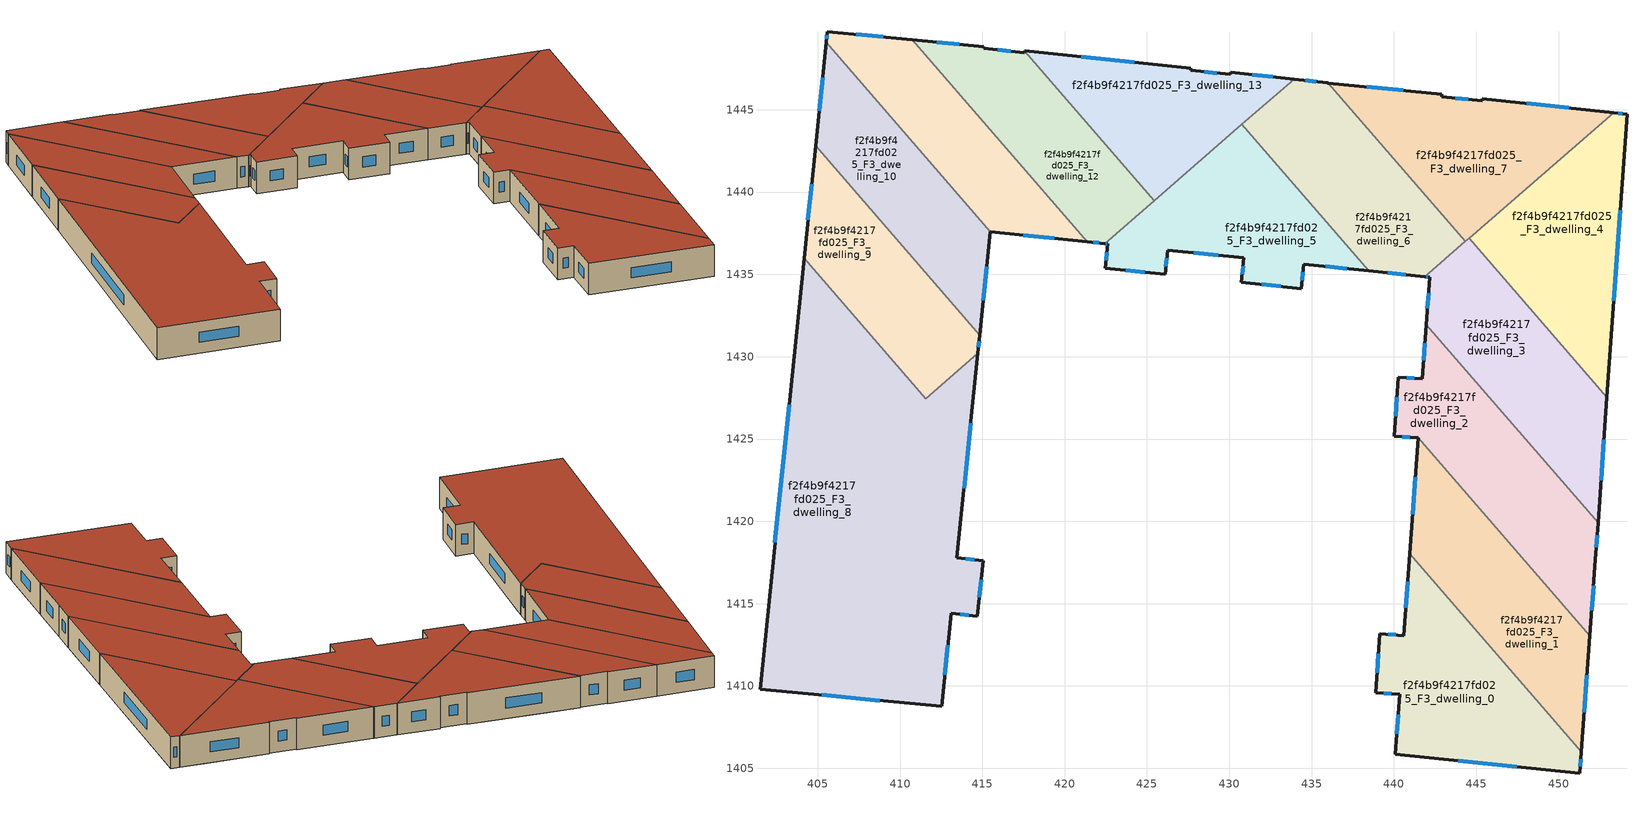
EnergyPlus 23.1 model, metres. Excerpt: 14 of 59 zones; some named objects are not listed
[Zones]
f2f4b9f4217fd025_F3_dwelling_0
 floor to f2f4b9f4217fd025_F2_dwelling_0 (EU_floor_Construction): 448.98,1408.78 451.38,1406 451.29,1404.69 440.09,1405.86 440.34,1409.49 438.89,1409.59 439.15,1413.17 440.6,1413.06 440.68,1414.17 440.97,1414.57 z9
 floor to f2f4b9f4217fd025_F2_dwelling_1 (EU_floor_Construction): 442.33,1416.45 448.98,1408.78 440.97,1414.57 z9
 floor adiabatic (EU_floor_Construction): 440.96,1418.03 442.33,1416.45 440.68,1414.17 440.6,1413.06 z9
 wall outside (EU_wall_Construction): 440.96,1418.03 440.6,1413.06 439.15,1413.17 438.89,1409.59 440.34,1409.49 440.09,1405.86 451.29,1404.69 451.38,1406 z9:12
 wall to f2f4b9f4217fd025_F3_dwelling_1 (EU_wall_Construction): 451.38,1406 440.96,1418.03 z9:12
 window (EU_Window_Construction): 443.9,1405.46 447.48,1405.09 / 440.26,1408.25 440.17,1407.1 / 439.39,1409.56 439.85,1409.52 / 439.06,1411.95 438.98,1410.81 / 440.11,1413.1 439.64,1413.13 / 440.84,1416.34 440.72,1414.75 / 451.32,1405.14 451.35,1405.56 z10.02:10.98
 roof outside (EU_roof_Construction): 451.29,1404.69 451.38,1406 440.96,1418.03 440.6,1413.06 439.15,1413.17 438.89,1409.59 440.34,1409.49 440.09,1405.86 z12
f2f4b9f4217fd025_F3_dwelling_1
 floor to f2f4b9f4217fd025_F2_dwelling_1 (EU_floor_Construction): 449.15,1416.22 451.9,1413.05 451.45,1406.99 448.98,1408.78 442.33,1416.45 444.56,1419.54 z9
 floor to f2f4b9f4217fd025_F2_dwelling_0 (EU_floor_Construction): 451.45,1406.99 451.38,1406 448.98,1408.78 z9
 floor to f2f4b9f4217fd025_F2_dwelling_3 (EU_floor_Construction): 441.47,1425.08 445.34,1420.62 442.33,1416.45 440.96,1418.02 z9
 floor to f2f4b9f4217fd025_F2_dwelling_2 (EU_floor_Construction): 445.34,1420.61 449.15,1416.22 444.56,1419.54 z9
 wall outside (EU_wall_Construction): 441.47,1425.08 440.96,1418.03 / 451.38,1406 451.9,1413.04 z9:12
 wall to f2f4b9f4217fd025_F3_dwelling_2 (EU_wall_Construction): 451.9,1413.04 441.47,1425.08 z9:12
 window (EU_Window_Construction): 441.3,1422.68 441.13,1420.42 / 451.56,1408.4 451.73,1410.65 z10.02:10.98
 roof outside (EU_roof_Construction): 451.38,1406 451.9,1413.04 441.47,1425.08 440.96,1418.03 z12
f2f4b9f4217fd025_F3_dwelling_10
 floor to f2f4b9f4217fd025_F2_dwelling_13 (EU_floor_Construction): 407.57,1446.72 414.22,1439.06 411.86,1435.8 409.41,1437.57 404.87,1442.8 405.43,1448.27 z9
 floor to f2f4b9f4217fd025_F2_dwelling_12 (EU_floor_Construction): 411.86,1435.8 411.44,1435.22 409.41,1437.57 z9
 floor to f2f4b9f4217fd025_F2_dwelling_14 (EU_floor_Construction): 405.51,1449.1 407.57,1446.72 405.43,1448.27 z9
 floor to f2f4b9f4217fd025_F2_dwelling_11 (EU_floor_Construction): 414.22,1439.06 415.49,1437.59 414.84,1431.3 411.44,1435.22 z9
 wall outside (EU_wall_Construction): 414.84,1431.3 415.49,1437.59 / 405.51,1449.1 404.87,1442.8 z9:12
 wall to f2f4b9f4217fd025_F3_dwelling_11 (EU_wall_Construction): 415.49,1437.59 405.51,1449.1 z9:12
 wall to f2f4b9f4217fd025_F3_dwelling_9 (EU_wall_Construction): 404.87,1442.8 414.84,1431.3 z9:12
 window (EU_Window_Construction): 415.06,1433.44 415.27,1435.45 / 405.29,1446.96 405.09,1444.94 z10.02:10.98
 roof outside (EU_roof_Construction): 414.84,1431.3 415.49,1437.59 405.51,1449.1 404.87,1442.8 z12
f2f4b9f4217fd025_F3_dwelling_11
 floor to f2f4b9f4217fd025_F2_dwelling_14 (EU_floor_Construction): 410.73,1449.25 416.65,1442.43 415.57,1440.94 407.57,1446.72 405.51,1449.1 405.58,1449.75 z9
 floor to f2f4b9f4217fd025_F2_dwelling_13 (EU_floor_Construction): 415.57,1440.94 414.22,1439.06 407.57,1446.72 z9
 floor to f2f4b9f4217fd025_F2_dwelling_11 (EU_floor_Construction): 416.65,1442.43 421.37,1436.99 415.49,1437.59 414.22,1439.06 z9
 wall outside (EU_wall_Construction): 415.49,1437.59 421.37,1436.99 / 410.73,1449.25 405.58,1449.75 405.51,1449.1 z9:12
 wall to f2f4b9f4217fd025_F3_dwelling_12 (EU_wall_Construction): 421.37,1436.99 410.73,1449.25 z9:12
 window (EU_Window_Construction): 417.49,1437.39 419.37,1437.19 / 405.56,1449.53 405.53,1449.32 / 408.98,1449.42 407.33,1449.58 z10.02:10.98
 roof outside (EU_roof_Construction): 421.37,1436.99 410.73,1449.25 405.58,1449.75 405.51,1449.1 415.49,1437.59 z12
f2f4b9f4217fd025_F3_dwelling_12
 floor to f2f4b9f4217fd025_F2_dwelling_11 (EU_floor_Construction): 419.48,1446.34 425.43,1439.47 422.43,1436.88 421.37,1436.99 416.65,1442.43 z9
 floor to f2f4b9f4217fd025_F2_dwelling_14 (EU_floor_Construction): 417.56,1448.55 419.48,1446.34 416.65,1442.43 410.73,1449.25 415.09,1448.83 415.08,1448.73 417.56,1448.47 z9
 wall outside (EU_wall_Construction): 417.56,1448.55 417.56,1448.47 415.08,1448.73 415.09,1448.83 410.73,1449.25 / 421.37,1436.99 422.43,1436.88 z9:12
 wall to f2f4b9f4217fd025_F3_dwelling_13 (EU_wall_Construction): 425.43,1439.47 417.56,1448.55 z9:12
 wall to f2f4b9f4217fd025_F3_dwelling_5 (EU_wall_Construction): 422.43,1436.88 425.43,1439.47 z9:12
 window (EU_Window_Construction): 421.73,1436.95 422.07,1436.91 / 413.61,1448.98 412.22,1449.11 / 416.72,1448.56 415.93,1448.64 z10.02:10.98
 roof outside (EU_roof_Construction): 425.43,1439.47 417.56,1448.55 417.56,1448.47 415.08,1448.73 415.09,1448.83 410.73,1449.25 421.37,1436.99 422.43,1436.88 z12
f2f4b9f4217fd025_F3_dwelling_13
 floor to f2f4b9f4217fd025_F2_dwelling_11 (EU_floor_Construction): 433.94,1446.85 425.43,1439.47 419.48,1446.34 420.86,1448.25 427.65,1447.52 427.65,1447.4 430.07,1447.14 430.08,1447.29 z9
 floor to f2f4b9f4217fd025_F2_dwelling_14 (EU_floor_Construction): 420.86,1448.25 419.48,1446.34 417.56,1448.55 417.57,1448.6 z9
 wall outside (EU_wall_Construction): 433.94,1446.86 430.08,1447.29 430.07,1447.14 427.65,1447.4 427.65,1447.52 417.57,1448.6 417.56,1448.55 z9:12
 wall to f2f4b9f4217fd025_F3_dwelling_6 (EU_wall_Construction): 430.77,1444.11 433.94,1446.86 z9:12
 wall to f2f4b9f4217fd025_F3_dwelling_5 (EU_wall_Construction): 425.43,1439.48 430.77,1444.11 z9:12
 window (EU_Window_Construction): 429.25,1447.23 428.47,1447.32 / 432.63,1447 431.39,1447.14 / 424.22,1447.89 421,1448.23 z10.02:10.98
 roof outside (EU_roof_Construction): 433.94,1446.86 430.08,1447.29 430.07,1447.14 427.65,1447.4 427.65,1447.52 417.57,1448.6 417.56,1448.55 425.43,1439.47 z12
f2f4b9f4217fd025_F3_dwelling_2
 floor to f2f4b9f4217fd025_F2_dwelling_2 (EU_floor_Construction): 448.27,1424.67 452.4,1419.91 452.24,1417.65 451.98,1414.17 449.15,1416.22 445.34,1420.61 z9
 floor to f2f4b9f4217fd025_F2_dwelling_1 (EU_floor_Construction): 451.98,1414.17 451.9,1413.05 449.15,1416.22 z9
 floor to f2f4b9f4217fd025_F2_dwelling_3 (EU_floor_Construction): 444.7,1428.8 448.27,1424.67 445.34,1420.62 441.47,1425.08 440.01,1425.18 440.27,1428.75 441.73,1428.65 441.89,1430.83 z9
 floor to f2f4b9f4217fd025_F2_dwelling_4 (EU_floor_Construction): 441.97,1431.95 444.7,1428.8 441.89,1430.83 z9
 wall outside (EU_wall_Construction): 451.9,1413.04 452.24,1417.65 452.4,1419.91 / 441.97,1431.95 441.73,1428.65 440.27,1428.75 440.01,1425.18 441.47,1425.08 z9:12
 wall to f2f4b9f4217fd025_F3_dwelling_3 (EU_wall_Construction): 452.4,1419.91 441.97,1431.95 z9:12
 window (EU_Window_Construction): 452.3,1418.42 452.35,1419.14 / 452.02,1414.61 452.13,1416.09 / 440.51,1425.15 440.97,1425.11 / 440.18,1427.54 440.1,1426.4 / 441.23,1428.69 440.77,1428.72 / 441.89,1430.83 441.81,1429.77 z10.02:10.98
 roof outside (EU_roof_Construction): 451.9,1413.04 452.24,1417.65 452.4,1419.91 441.97,1431.95 441.73,1428.65 440.27,1428.75 440.01,1425.18 441.47,1425.08 z12
f2f4b9f4217fd025_F3_dwelling_3
 floor to f2f4b9f4217fd025_F2_dwelling_4 (EU_floor_Construction): 445.08,1436.62 451.53,1429.18 449.01,1425.68 444.7,1428.8 441.97,1431.95 442.17,1434.84 443.67,1434.68 z9
 floor to f2f4b9f4217fd025_F2_dwelling_2 (EU_floor_Construction): 451.53,1429.18 452.94,1427.55 452.4,1419.91 448.27,1424.67 z9
 floor to f2f4b9f4217fd025_F2_dwelling_6 (EU_floor_Construction): 444.94,1436.44 443.67,1434.68 441.87,1434.87 444.26,1436.94 z9
 floor to f2f4b9f4217fd025_F2_dwelling_3 (EU_floor_Construction): 449.01,1425.68 448.27,1424.67 444.7,1428.8 z9
 floor to f2f4b9f4217fd025_F2_dwelling_7 (EU_floor_Construction): 444.57,1437.21 445.08,1436.62 444.94,1436.44 444.26,1436.94 z9
 wall outside (EU_wall_Construction): 452.4,1419.91 452.94,1427.55 / 441.87,1434.87 442.17,1434.84 441.97,1431.95 z9:12
 wall to f2f4b9f4217fd025_F3_dwelling_4 (EU_wall_Construction): 452.94,1427.55 444.57,1437.21 z9:12
 wall to f2f4b9f4217fd025_F3_dwelling_6 (EU_wall_Construction): 444.34,1437.01 441.87,1434.87 z9:12
 wall to f2f4b9f4217fd025_F3_dwelling_7 (EU_wall_Construction): 444.57,1437.21 444.34,1437.01 z9:12
 window (EU_Window_Construction): 452.59,1422.51 452.76,1424.95 / 442.1,1433.85 442.04,1432.93 / 441.97,1434.86 442.07,1434.85 z10.02:10.98
 roof outside (EU_roof_Construction): 452.4,1419.91 452.94,1427.55 444.57,1437.21 441.87,1434.87 442.17,1434.84 441.97,1431.95 z12
f2f4b9f4217fd025_F3_dwelling_4
 floor to f2f4b9f4217fd025_F2_dwelling_5 (EU_floor_Construction): 454.16,1444.73 453.22,1431.52 453.17,1431.44 445.4,1437.06 447.06,1439.37 453.35,1444.82 z9
 floor to f2f4b9f4217fd025_F2_dwelling_4 (EU_floor_Construction): 453.17,1431.44 451.53,1429.18 445.08,1436.62 445.4,1437.06 z9
 floor to f2f4b9f4217fd025_F2_dwelling_7 (EU_floor_Construction): 447.06,1439.37 445.08,1436.62 444.57,1437.21 z9
 floor to f2f4b9f4217fd025_F2_dwelling_2 (EU_floor_Construction): 453.22,1431.52 452.94,1427.55 451.53,1429.18 453.17,1431.44 z9
 wall outside (EU_wall_Construction): 452.94,1427.55 454.16,1444.73 453.35,1444.82 z9:12
 wall to f2f4b9f4217fd025_F3_dwelling_7 (EU_wall_Construction): 453.35,1444.82 444.57,1437.21 z9:12
 window (EU_Window_Construction): 453.88,1444.76 453.63,1444.79 / 453.36,1433.39 453.74,1438.89 z10.02:10.98
 roof outside (EU_roof_Construction): 452.94,1427.55 454.16,1444.73 453.35,1444.82 444.57,1437.21 z12
f2f4b9f4217fd025_F3_dwelling_5
 floor to f2f4b9f4217fd025_F2_dwelling_6 (EU_floor_Construction): 432.28,1442.36 438.48,1435.22 434.53,1435.62 434.38,1434.14 430.74,1434.52 430.89,1436 427.91,1436.31 z9
 floor to f2f4b9f4217fd025_F2_dwelling_11 (EU_floor_Construction): 430.77,1444.11 432.28,1442.36 427.91,1436.31 426.26,1436.48 426.1,1435 422.47,1435.36 422.62,1436.86 422.44,1436.88 z9
 wall outside (EU_wall_Construction): 422.43,1436.88 422.62,1436.86 422.47,1435.36 426.1,1435 426.26,1436.48 430.89,1436 430.74,1434.52 434.38,1434.14 434.53,1435.62 438.48,1435.22 z9:12
 wall to f2f4b9f4217fd025_F3_dwelling_6 (EU_wall_Construction): 438.48,1435.22 430.77,1444.11 z9:12
 window (EU_Window_Construction): 427.83,1436.32 429.32,1436.16 / 426.15,1435.5 426.2,1435.98 / 423.7,1435.24 424.86,1435.12 / 422.57,1436.35 422.52,1435.87 / 422.5,1436.87 422.56,1436.86 / 435.87,1435.49 437.13,1435.36 / 434.43,1434.65 434.48,1435.12 / 431.98,1434.39 433.14,1434.27 / 430.84,1435.5 430.79,1435.02 z10.02:10.98
 roof outside (EU_roof_Construction): 438.48,1435.22 430.77,1444.11 422.43,1436.88 422.62,1436.86 422.47,1435.36 426.1,1435 426.26,1436.48 430.89,1436 430.74,1434.52 434.38,1434.14 434.53,1435.62 z12
f2f4b9f4217fd025_F3_dwelling_6
 floor to f2f4b9f4217fd025_F2_dwelling_7 (EU_floor_Construction): 436,1446.63 444.34,1437.01 444.26,1436.94 433.82,1444.49 435.41,1446.69 435.96,1446.63 z9
 floor to f2f4b9f4217fd025_F2_dwelling_6 (EU_floor_Construction): 444.26,1436.94 441.87,1434.87 438.48,1435.22 432.28,1442.36 433.82,1444.49 z9
 floor to f2f4b9f4217fd025_F2_dwelling_11 (EU_floor_Construction): 435.41,1446.69 432.28,1442.36 430.77,1444.11 433.94,1446.85 z9
 wall outside (EU_wall_Construction): 438.48,1435.22 441.87,1434.87 / 436,1446.63 435.96,1446.63 433.94,1446.86 z9:12
 wall to f2f4b9f4217fd025_F3_dwelling_7 (EU_wall_Construction): 444.34,1437.01 436,1446.63 z9:12
 window (EU_Window_Construction): 439.63,1435.1 440.72,1434.99 / 435.27,1446.71 434.63,1446.78 z10.02:10.98
 roof outside (EU_roof_Construction): 444.34,1437.01 436,1446.63 435.96,1446.63 433.94,1446.86 430.77,1444.11 438.48,1435.22 441.87,1434.87 z12
f2f4b9f4217fd025_F3_dwelling_7
 floor to f2f4b9f4217fd025_F2_dwelling_5 (EU_floor_Construction): 453.35,1444.82 447.06,1439.37 451.17,1445.05 z9
 floor to f2f4b9f4217fd025_F2_dwelling_7 (EU_floor_Construction): 451.17,1445.05 447.06,1439.37 444.34,1437.01 436,1446.63 442.91,1445.94 442.9,1445.8 445.36,1445.55 445.35,1445.67 z9
 wall outside (EU_wall_Construction): 453.35,1444.82 445.35,1445.67 445.36,1445.55 442.9,1445.8 442.91,1445.94 436,1446.63 z9:12
 window (EU_Window_Construction): 450.63,1445.11 448.07,1445.38 / 440.56,1446.17 438.35,1446.39 / 444.52,1445.64 443.74,1445.71 z10.02:10.98
 roof outside (EU_roof_Construction): 453.35,1444.82 445.35,1445.67 445.36,1445.55 442.9,1445.8 442.91,1445.94 436,1446.63 444.34,1437.01 z12
f2f4b9f4217fd025_F3_dwelling_8
 floor to f2f4b9f4217fd025_F2_dwelling_10 (EU_floor_Construction): 414.41,1429.92 414.68,1429.71 414.66,1429.57 401.68,1411.62 402.88,1423.39 408.44,1431.07 411.57,1427.46 z9
 floor to f2f4b9f4217fd025_F2_dwelling_8 (EU_floor_Construction): 413.02,1413.55 412.53,1408.75 401.49,1409.81 401.68,1411.62 406.5,1418.28 z9
 floor to f2f4b9f4217fd025_F2_dwelling_12 (EU_floor_Construction): 404.17,1435.99 408.44,1431.07 402.88,1423.39 z9
 floor to f2f4b9f4217fd025_F2_dwelling_9 (EU_floor_Construction): 414.66,1429.57 413.45,1417.78 415.06,1417.61 414.7,1414.24 413.11,1414.4 413.02,1413.56 406.5,1418.28 z9
 floor to f2f4b9f4217fd025_F2_dwelling_11 (EU_floor_Construction): 414.73,1430.2 414.68,1429.72 414.41,1429.92 z9
 wall outside (EU_wall_Construction): 404.17,1435.99 401.49,1409.81 412.53,1408.75 413.11,1414.4 414.7,1414.24 415.06,1417.61 413.45,1417.78 414.73,1430.2 z9:12
 wall to f2f4b9f4217fd025_F3_dwelling_9 (EU_wall_Construction): 414.73,1430.2 411.57,1427.46 404.17,1435.99 z9:12
 window (EU_Window_Construction): 414.82,1415.39 414.94,1416.46 / 413.65,1414.35 414.16,1414.3 / 412.73,1410.68 412.91,1412.48 / 405.25,1409.45 408.78,1409.11 / 403.26,1427.08 402.41,1418.72 / 413.89,1422 414.29,1425.97 / 414.51,1417.67 414,1417.72 z10.02:10.98
 roof outside (EU_roof_Construction): 412.53,1408.75 413.11,1414.4 414.7,1414.24 415.06,1417.61 413.45,1417.78 414.73,1430.2 411.57,1427.46 404.17,1435.99 401.49,1409.81 z12
f2f4b9f4217fd025_F3_dwelling_9
 floor to f2f4b9f4217fd025_F2_dwelling_10 (EU_floor_Construction): 414.41,1429.92 411.57,1427.46 408.44,1431.07 409.94,1433.15 z9
 floor to f2f4b9f4217fd025_F2_dwelling_11 (EU_floor_Construction): 411.44,1435.22 414.84,1431.3 414.73,1430.2 414.41,1429.92 409.94,1433.15 z9
 floor adiabatic (EU_floor_Construction): 404.87,1442.8 411.44,1435.22 408.44,1431.07 404.17,1435.99 z9
 wall outside (EU_wall_Construction): 404.87,1442.8 404.17,1435.99 / 414.73,1430.2 414.84,1431.3 z9:12
 window (EU_Window_Construction): 404.63,1440.48 404.41,1438.31 / 414.77,1430.57 414.8,1430.92 z10.02:10.98
 roof outside (EU_roof_Construction): 414.73,1430.2 414.84,1431.3 404.87,1442.8 404.17,1435.99 411.57,1427.46 z12
[Building]
EU S2 Campaign: North Axis=0; Terrain=City; Solar Distribution=FullExterior
[Site:Location]
Vienna: Latitude=48; Longitude=16.5; Time Zone=1; Elevation=183
[SizingPeriod:WeatherFileDays]
AnnualSizingPeriod: Begin Month=1; Begin Day of Month=1; End Month=12; End Day of Month=31; Day of Week for Start Day=Monday; Use Weather File Daylight Saving Period=No; Use Weather File Rain and Snow Indicators=No
[MATERIAL]
EU_InternalMass_Material: Roughness=MediumRough; Thickness=0.1; Conductivity=1; Density=1800; Specific Heat=900; Thermal Absorptance=0.9; Solar Absorptance=0.7; Visible Absorptance=0.7
[MATERIAL:NOMASS] Roughness=MediumRough; Thermal Absorptance=0.9; Solar Absorptance=0.7; Visible Absorptance=0.7
Name | Thermal Resistance
EU_wall_NoMass | 0.942466
EU_roof_NoMass | 0.551687
EU_floor_NoMass | 0.66527
[WINDOWMATERIAL:SIMPLEGLAZINGSYSTEM]
EU_Window_SimpleGlazing: UFactor=2.03367; Solar Heat Gain Coefficient=0.65; Visible Transmittance=0.65
[CONSTRUCTION]
EU_wall_Construction: EU_wall_NoMass
EU_roof_Construction: EU_roof_NoMass
EU_floor_Construction: EU_floor_NoMass
EU_Window_Construction: EU_Window_SimpleGlazing
EU_InternalMass_Construction: EU_InternalMass_Material
[ZONE] Type=1; Multiplier=1; Ceiling Height=autocalculate; Floor Area=autocalculate; Part of Total Floor Area=Yes
Name | Volume
f2f4b9f4217fd025_F3_dwelling_0 | 243.842
f2f4b9f4217fd025_F3_dwelling_1 | 238.981
f2f4b9f4217fd025_F3_dwelling_10 | 210.568
f2f4b9f4217fd025_F3_dwelling_11 | 196.13
f2f4b9f4217fd025_F3_dwelling_12 | 203.321
f2f4b9f4217fd025_F3_dwelling_13 | 203.339
f2f4b9f4217fd025_F3_dwelling_2 | 248.747
f2f4b9f4217fd025_F3_dwelling_3 | 243.832
f2f4b9f4217fd025_F3_dwelling_4 | 243.853
f2f4b9f4217fd025_F3_dwelling_5 | 227.537
f2f4b9f4217fd025_F3_dwelling_6 | 227.544
f2f4b9f4217fd025_F3_dwelling_7 | 227.53
f2f4b9f4217fd025_F3_dwelling_8 | 741.543
f2f4b9f4217fd025_F3_dwelling_9 | 203.314
[INTERNALMASS] Construction=EU_InternalMass_Construction
Name | Zone or ZoneList | Surface Area
f2f4b9f4217fd025_F3_dwelling_0_EU_InternalMass | f2f4b9f4217fd025_F3_dwelling_0 | 81.2806
f2f4b9f4217fd025_F3_dwelling_1_EU_InternalMass | f2f4b9f4217fd025_F3_dwelling_1 | 79.6605
f2f4b9f4217fd025_F3_dwelling_2_EU_InternalMass | f2f4b9f4217fd025_F3_dwelling_2 | 82.9164
f2f4b9f4217fd025_F3_dwelling_3_EU_InternalMass | f2f4b9f4217fd025_F3_dwelling_3 | 81.2773
f2f4b9f4217fd025_F3_dwelling_4_EU_InternalMass | f2f4b9f4217fd025_F3_dwelling_4 | 81.2846
f2f4b9f4217fd025_F3_dwelling_5_EU_InternalMass | f2f4b9f4217fd025_F3_dwelling_5 | 75.8453
f2f4b9f4217fd025_F3_dwelling_6_EU_InternalMass | f2f4b9f4217fd025_F3_dwelling_6 | 75.8475
f2f4b9f4217fd025_F3_dwelling_7_EU_InternalMass | f2f4b9f4217fd025_F3_dwelling_7 | 75.8433
f2f4b9f4217fd025_F3_dwelling_8_EU_InternalMass | f2f4b9f4217fd025_F3_dwelling_8 | 247.179
f2f4b9f4217fd025_F3_dwelling_9_EU_InternalMass | f2f4b9f4217fd025_F3_dwelling_9 | 67.7715
f2f4b9f4217fd025_F3_dwelling_10_EU_InternalMass | f2f4b9f4217fd025_F3_dwelling_10 | 70.1892
f2f4b9f4217fd025_F3_dwelling_11_EU_InternalMass | f2f4b9f4217fd025_F3_dwelling_11 | 65.3766
f2f4b9f4217fd025_F3_dwelling_12_EU_InternalMass | f2f4b9f4217fd025_F3_dwelling_12 | 67.774
f2f4b9f4217fd025_F3_dwelling_13_EU_InternalMass | f2f4b9f4217fd025_F3_dwelling_13 | 67.7798
[OTHEREQUIPMENT] Fuel Type=Electricity; Design Level Calculation Method=Watts/Area; Power per Zone Floor Area=1; Fraction Latent=0; Fraction Radiant=0; Fraction Lost=0; Carbon Dioxide Generation Rate=0; EndUse Subcategory=EU_Step8_InternalGains
Name | Zone or ZoneList or Space or SpaceList | Schedule
EU_Step8_InternalGain_f2f4b9f4217fd025_F3_dwelling_0_f000 | f2f4b9f4217fd025_F3_dwelling_0 | EU_Step8_GainSchedule_f2f4b9f4217fd025_F3_dwelling_0_f000
EU_Step8_InternalGain_f2f4b9f4217fd025_F3_dwelling_1_f000 | f2f4b9f4217fd025_F3_dwelling_1 | EU_Step8_GainSchedule_f2f4b9f4217fd025_F3_dwelling_1_f000
EU_Step8_InternalGain_f2f4b9f4217fd025_F3_dwelling_2_f000 | f2f4b9f4217fd025_F3_dwelling_2 | EU_Step8_GainSchedule_f2f4b9f4217fd025_F3_dwelling_2_f000
EU_Step8_InternalGain_f2f4b9f4217fd025_F3_dwelling_3_f000 | f2f4b9f4217fd025_F3_dwelling_3 | EU_Step8_GainSchedule_f2f4b9f4217fd025_F3_dwelling_3_f000
EU_Step8_InternalGain_f2f4b9f4217fd025_F3_dwelling_4_f000 | f2f4b9f4217fd025_F3_dwelling_4 | EU_Step8_GainSchedule_f2f4b9f4217fd025_F3_dwelling_4_f000
EU_Step8_InternalGain_f2f4b9f4217fd025_F3_dwelling_5_f000 | f2f4b9f4217fd025_F3_dwelling_5 | EU_Step8_GainSchedule_f2f4b9f4217fd025_F3_dwelling_5_f000
EU_Step8_InternalGain_f2f4b9f4217fd025_F3_dwelling_6_f000 | f2f4b9f4217fd025_F3_dwelling_6 | EU_Step8_GainSchedule_f2f4b9f4217fd025_F3_dwelling_6_f000
EU_Step8_InternalGain_f2f4b9f4217fd025_F3_dwelling_7_f000 | f2f4b9f4217fd025_F3_dwelling_7 | EU_Step8_GainSchedule_f2f4b9f4217fd025_F3_dwelling_7_f000
EU_Step8_InternalGain_f2f4b9f4217fd025_F3_dwelling_8_f000 | f2f4b9f4217fd025_F3_dwelling_8 | EU_Step8_GainSchedule_f2f4b9f4217fd025_F3_dwelling_8_f000
EU_Step8_InternalGain_f2f4b9f4217fd025_F3_dwelling_9_f000 | f2f4b9f4217fd025_F3_dwelling_9 | EU_Step8_GainSchedule_f2f4b9f4217fd025_F3_dwelling_9_f000
EU_Step8_InternalGain_f2f4b9f4217fd025_F3_dwelling_10_f000 | f2f4b9f4217fd025_F3_dwelling_10 | EU_Step8_GainSchedule_f2f4b9f4217fd025_F3_dwelling_10_f000
EU_Step8_InternalGain_f2f4b9f4217fd025_F3_dwelling_11_f000 | f2f4b9f4217fd025_F3_dwelling_11 | EU_Step8_GainSchedule_f2f4b9f4217fd025_F3_dwelling_11_f000
EU_Step8_InternalGain_f2f4b9f4217fd025_F3_dwelling_12_f000 | f2f4b9f4217fd025_F3_dwelling_12 | EU_Step8_GainSchedule_f2f4b9f4217fd025_F3_dwelling_12_f000
EU_Step8_InternalGain_f2f4b9f4217fd025_F3_dwelling_13_f000 | f2f4b9f4217fd025_F3_dwelling_13 | EU_Step8_GainSchedule_f2f4b9f4217fd025_F3_dwelling_13_f000
[ZONEVENTILATION:DESIGNFLOWRATE] Schedule=EU_AlwaysOn; Design Flow Rate Calculation Method=AirChanges/Hour; Air Changes per Hour=0.530523; Ventilation Type=Natural; Fan Pressure Rise=0; Fan Total Efficiency=1; Constant Term Coefficient=1; Temperature Term Coefficient=0; Velocity Term Coefficient=0; Velocity Squared Term Coefficient=0; Minimum Indoor Temperature=-100; Maximum Indoor Temperature=100; Delta Temperature=-100; Minimum Outdoor Temperature=-100; Maximum Outdoor Temperature=100; Maximum Wind Speed=40
Name | Zone or ZoneList or Space or SpaceList
EU_ConstantAir_f2f4b9f4217fd025_F3_dwelling_0 | f2f4b9f4217fd025_F3_dwelling_0
EU_ConstantAir_f2f4b9f4217fd025_F3_dwelling_1 | f2f4b9f4217fd025_F3_dwelling_1
EU_ConstantAir_f2f4b9f4217fd025_F3_dwelling_2 | f2f4b9f4217fd025_F3_dwelling_2
EU_ConstantAir_f2f4b9f4217fd025_F3_dwelling_3 | f2f4b9f4217fd025_F3_dwelling_3
EU_ConstantAir_f2f4b9f4217fd025_F3_dwelling_4 | f2f4b9f4217fd025_F3_dwelling_4
EU_ConstantAir_f2f4b9f4217fd025_F3_dwelling_5 | f2f4b9f4217fd025_F3_dwelling_5
EU_ConstantAir_f2f4b9f4217fd025_F3_dwelling_6 | f2f4b9f4217fd025_F3_dwelling_6
EU_ConstantAir_f2f4b9f4217fd025_F3_dwelling_7 | f2f4b9f4217fd025_F3_dwelling_7
EU_ConstantAir_f2f4b9f4217fd025_F3_dwelling_8 | f2f4b9f4217fd025_F3_dwelling_8
EU_ConstantAir_f2f4b9f4217fd025_F3_dwelling_9 | f2f4b9f4217fd025_F3_dwelling_9
EU_ConstantAir_f2f4b9f4217fd025_F3_dwelling_10 | f2f4b9f4217fd025_F3_dwelling_10
EU_ConstantAir_f2f4b9f4217fd025_F3_dwelling_11 | f2f4b9f4217fd025_F3_dwelling_11
EU_ConstantAir_f2f4b9f4217fd025_F3_dwelling_12 | f2f4b9f4217fd025_F3_dwelling_12
EU_ConstantAir_f2f4b9f4217fd025_F3_dwelling_13 | f2f4b9f4217fd025_F3_dwelling_13
[HVACTEMPLATE:ZONE:IDEALLOADSAIRSYSTEM] System Availability Schedule=EU_AlwaysOn; Maximum Heating Supply Air Temperature=50; Minimum Cooling Supply Air Temperature=13; Maximum Heating Supply Air Humidity Ratio=0.0156; Minimum Cooling Supply Air Humidity Ratio=0.0077; Heating Limit=NoLimit; Cooling Limit=NoLimit; Heating Availability Schedule=EU_AlwaysOn; Cooling Availability Schedule=EU_CoolingOff; Dehumidification Control Type=ConstantSensibleHeatRatio; Cooling Sensible Heat Ratio=0.7; Dehumidification Setpoint=60; Humidification Control Type=None; Humidification Setpoint=30; Outdoor Air Method=None; Outdoor Air Flow Rate per Person=0.00944; Outdoor Air Flow Rate per Zone Floor Area=0; Outdoor Air Flow Rate per Zone=0; Demand Controlled Ventilation Type=None; Outdoor Air Economizer Type=NoEconomizer; Heat Recovery Type=None; Sensible Heat Recovery Effectiveness=0.7; Latent Heat Recovery Effectiveness=0.65
Name | Template Thermostat
f2f4b9f4217fd025_F3_dwelling_0 | EU_HeatOnly_f2f4b9f4217fd025_F3_dwelling_0
f2f4b9f4217fd025_F3_dwelling_1 | EU_HeatOnly_f2f4b9f4217fd025_F3_dwelling_1
f2f4b9f4217fd025_F3_dwelling_2 | EU_HeatOnly_f2f4b9f4217fd025_F3_dwelling_2
f2f4b9f4217fd025_F3_dwelling_3 | EU_HeatOnly_f2f4b9f4217fd025_F3_dwelling_3
f2f4b9f4217fd025_F3_dwelling_4 | EU_HeatOnly_f2f4b9f4217fd025_F3_dwelling_4
f2f4b9f4217fd025_F3_dwelling_5 | EU_HeatOnly_f2f4b9f4217fd025_F3_dwelling_5
f2f4b9f4217fd025_F3_dwelling_6 | EU_HeatOnly_f2f4b9f4217fd025_F3_dwelling_6
f2f4b9f4217fd025_F3_dwelling_7 | EU_HeatOnly_f2f4b9f4217fd025_F3_dwelling_7
f2f4b9f4217fd025_F3_dwelling_8 | EU_HeatOnly_f2f4b9f4217fd025_F3_dwelling_8
f2f4b9f4217fd025_F3_dwelling_9 | EU_HeatOnly_f2f4b9f4217fd025_F3_dwelling_9
f2f4b9f4217fd025_F3_dwelling_10 | EU_HeatOnly_f2f4b9f4217fd025_F3_dwelling_10
f2f4b9f4217fd025_F3_dwelling_11 | EU_HeatOnly_f2f4b9f4217fd025_F3_dwelling_11
f2f4b9f4217fd025_F3_dwelling_12 | EU_HeatOnly_f2f4b9f4217fd025_F3_dwelling_12
f2f4b9f4217fd025_F3_dwelling_13 | EU_HeatOnly_f2f4b9f4217fd025_F3_dwelling_13
[SIZING:ZONE] Zone Cooling Design Supply Air Temperature Input Method=SupplyAirTemperature; Zone Cooling Design Supply Air Temperature=13; Zone Heating Design Supply Air Temperature Input Method=SupplyAirTemperature; Zone Heating Design Supply Air Temperature=50; Zone Cooling Design Supply Air Humidity Ratio=0.008; Zone Heating Design Supply Air Humidity Ratio=0.008; Cooling Design Air Flow Method=DesignDay; Cooling Design Air Flow Rate=0; Cooling Minimum Air Flow per Zone Floor Area=0.000762; Cooling Minimum Air Flow=0; Cooling Minimum Air Flow Fraction=0.2; Heating Design Air Flow Method=DesignDay; Heating Design Air Flow Rate=0; Heating Maximum Air Flow per Zone Floor Area=0.002032; Heating Maximum Air Flow=0.141576; Heating Maximum Air Flow Fraction=0.3; Account for Dedicated Outdoor Air System=No; Dedicated Outdoor Air System Control Strategy=NeutralSupplyAir; Dedicated Outdoor Air Low Setpoint Temperature for Design=autosize; Dedicated Outdoor Air High Setpoint Temperature for Design=autosize; Zone Load Sizing Method=Sensible Load Only No Latent Load; Zone Latent Cooling Design Supply Air Humidity Ratio Input Method=HumidityRatioDifference; Zone Cooling Design Supply Air Humidity Ratio Difference=0.005; Zone Latent Heating Design Supply Air Humidity Ratio Input Method=HumidityRatioDifference; Zone Humidification Design Supply Air Humidity Ratio Difference=0.005
f2f4b9f4217fd025_F3_dwelling_0; f2f4b9f4217fd025_F3_dwelling_1; f2f4b9f4217fd025_F3_dwelling_2; f2f4b9f4217fd025_F3_dwelling_3; f2f4b9f4217fd025_F3_dwelling_4; f2f4b9f4217fd025_F3_dwelling_5; f2f4b9f4217fd025_F3_dwelling_6; f2f4b9f4217fd025_F3_dwelling_7; f2f4b9f4217fd025_F3_dwelling_8; f2f4b9f4217fd025_F3_dwelling_9; f2f4b9f4217fd025_F3_dwelling_10; f2f4b9f4217fd025_F3_dwelling_11; f2f4b9f4217fd025_F3_dwelling_12; f2f4b9f4217fd025_F3_dwelling_13
[SCHEDULE:CONSTANT]
Name | Hourly Value
EU_AlwaysOn | 1
EU_CoolingOff | 0
[SCHEDULE:FILE] Column Number=1; Rows to Skip at Top=0; Number of Hours of Data=8760; Column Separator=Comma; Interpolate to Timestep=No; Minutes per Item=60; Adjust Schedule for Daylight Savings=Yes
Name | File
EU_Step8_GainSchedule_f2f4b9f4217fd025_F3_dwelling_0_f000 | ../../schedules/f2f4b9f4217fd025/f2f4b9f4217fd025_F3_dwelling_0_f000_gain.csv
EU_Step8_GainSchedule_f2f4b9f4217fd025_F3_dwelling_1_f000 | ../../schedules/f2f4b9f4217fd025/f2f4b9f4217fd025_F3_dwelling_1_f000_gain.csv
EU_Step8_GainSchedule_f2f4b9f4217fd025_F3_dwelling_2_f000 | ../../schedules/f2f4b9f4217fd025/f2f4b9f4217fd025_F3_dwelling_2_f000_gain.csv
EU_Step8_GainSchedule_f2f4b9f4217fd025_F3_dwelling_3_f000 | ../../schedules/f2f4b9f4217fd025/f2f4b9f4217fd025_F3_dwelling_3_f000_gain.csv
EU_Step8_GainSchedule_f2f4b9f4217fd025_F3_dwelling_4_f000 | ../../schedules/f2f4b9f4217fd025/f2f4b9f4217fd025_F3_dwelling_4_f000_gain.csv
EU_Step8_GainSchedule_f2f4b9f4217fd025_F3_dwelling_5_f000 | ../../schedules/f2f4b9f4217fd025/f2f4b9f4217fd025_F3_dwelling_5_f000_gain.csv
EU_Step8_GainSchedule_f2f4b9f4217fd025_F3_dwelling_6_f000 | ../../schedules/f2f4b9f4217fd025/f2f4b9f4217fd025_F3_dwelling_6_f000_gain.csv
EU_Step8_GainSchedule_f2f4b9f4217fd025_F3_dwelling_7_f000 | ../../schedules/f2f4b9f4217fd025/f2f4b9f4217fd025_F3_dwelling_7_f000_gain.csv
EU_Step8_GainSchedule_f2f4b9f4217fd025_F3_dwelling_8_f000 | ../../schedules/f2f4b9f4217fd025/f2f4b9f4217fd025_F3_dwelling_8_f000_gain.csv
EU_Step8_GainSchedule_f2f4b9f4217fd025_F3_dwelling_9_f000 | ../../schedules/f2f4b9f4217fd025/f2f4b9f4217fd025_F3_dwelling_9_f000_gain.csv
EU_Step8_GainSchedule_f2f4b9f4217fd025_F3_dwelling_10_f000 | ../../schedules/f2f4b9f4217fd025/f2f4b9f4217fd025_F3_dwelling_10_f000_gain.csv
EU_Step8_GainSchedule_f2f4b9f4217fd025_F3_dwelling_11_f000 | ../../schedules/f2f4b9f4217fd025/f2f4b9f4217fd025_F3_dwelling_11_f000_gain.csv
EU_Step8_GainSchedule_f2f4b9f4217fd025_F3_dwelling_12_f000 | ../../schedules/f2f4b9f4217fd025/f2f4b9f4217fd025_F3_dwelling_12_f000_gain.csv
EU_Step8_GainSchedule_f2f4b9f4217fd025_F3_dwelling_13_f000 | ../../schedules/f2f4b9f4217fd025/f2f4b9f4217fd025_F3_dwelling_13_f000_gain.csv
